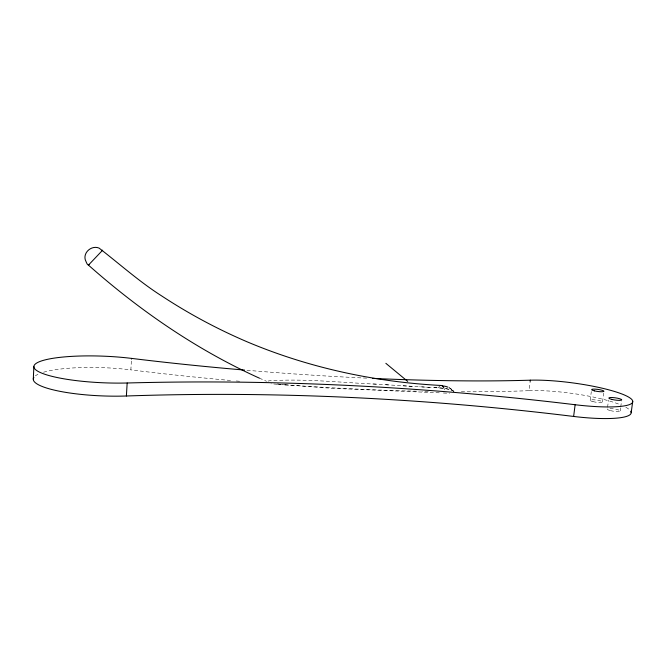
<?xml version="1.0" encoding="UTF-8"?>
<svg xmlns="http://www.w3.org/2000/svg" width="666" height="666" viewBox="0 0 666 666"><rect width="100%" height="100%" fill="white"/><g stroke="black" fill="none" stroke-linecap="round" stroke-linejoin="round"><path stroke-width="0.5" stroke-dasharray="3.33 2.5" d="M43.531 372.227A69.922 14.119 2.2 0 1 130.852 369.863L131.452 359.823M461.33 391.783A407.292 54.229 4.6 0 0 529.079 390.676L530.094 382.159M590.184 400.349L591.316 391.583M602.53 401.948L603.679 393.165M607.583 407.201L608.524 400.124M620.212 410.914L620.612 407.867M620.754 406.859L621.569 400.774M439.277 392.815L332.351 388.32L282.675 384.623M443.356 393.015L445.404 393.115A12.354 2.356 6.4 0 0 449.608 393.14M443.048 388.236L433.233 387.554M453.904 391.292A12.354 2.356 6.4 0 0 438.419 387.82L419.289 386.78M429.77 387.362L384.498 384.673M403.088 385.822L412.271 386.372M376.115 384.149C340.493 382.584 304.703 378.421 269.056 380.835A9.84 1.956 4.4 0 0 268.589 380.952L268.082 381.127A5.753 1.141 4.4 0 0 267.757 381.293M373.318 383.974L390.076 385.023M282.809 384.64L288.411 385.248M280.819 384.407L276.54 383.841M277.597 383.991L281.868 384.54M445.787 388.644L450.857 389.818L453.971 391.367L448.876 387.537M259.332 378.105L266.55 381.302M35.415 375.84A69.922 14.119 2.2 0 1 37.945 374.317M428.263 391.425A407.292 54.229 4.6 0 1 421.969 391.3M416.883 391.183A407.292 54.229 4.6 0 1 271.004 383.799M239.577 381.26A407.292 54.229 4.6 0 1 234.524 380.819M230.494 380.461A407.292 54.229 4.6 0 1 130.852 369.863M366.666 378.146A407.8 51.032 4.6 0 1 246.545 370.246M529.079 390.676A61.522 11.33 7.8 0 1 620.029 404.595M625.824 407.267A61.522 11.33 7.8 0 1 630.153 410.439M444.297 388.936A18.598 5.536 -87.7 0 1 444.613 389.851M438.419 387.82A18.598 5.536 -87.7 0 1 439.718 386.13M449.184 387.729A18.54 17.374 -49.8 0 1 453.638 391.059M610.331 410.606A6.518 1.182 8.3 0 0 620.212 411.03A6.518 1.182 8.3 0 0 610.755 408.591A6.518 1.182 8.3 0 0 610.331 410.606M592.981 401.623A6.235 1.099 8 0 0 602.53 402.056A6.235 1.099 8 0 0 593.572 399.783A6.235 1.099 8 0 0 592.981 401.623"/><path stroke-width="1" d="M33.3 379.087L33.866 366.541M630.727 411.205A61.522 11.33 7.8 0 1 573.634 416.45C425.366 398.251 275.716 390.825 126.39 395.995L127.164 382.992A70.047 13.303 2.4 0 1 33.908 366.208A70.047 13.303 2.4 0 1 131.535 358.391A407.8 51.032 4.6 0 0 244.522 370.071M131.493 359.107L131.535 358.391M530.178 381.501L530.327 380.186A61.622 10.673 7.7 0 1 627.88 396.67A61.622 10.673 7.7 0 1 575.124 404.728C426.59 386.763 276.756 378.946 127.164 382.992M573.634 416.45L575.124 404.728M631.185 412.679L632.7 401.49M441.208 385.481C374.558 382.001 308.341 367.715 246.811 341.675C217.174 328.979 188.686 313.686 161.746 295.97C139.494 281.826 119.813 264.111 99.076 248.102C91.875 244.988 83.017 252.239 85.298 259.898C85.931 260.856 87.504 266.75 88.994 264.469M102.239 250.558L102.631 250.191L88.478 265.085M259.332 378.105L257.526 377.314C195.704 349.076 139.219 310.106 88.445 265.11M385.855 363.32L407.7 381.393M530.327 380.186A407.8 51.032 4.6 0 1 372.694 378.421M126.39 395.995A69.922 14.119 2.2 0 1 33.874 377.422M440.617 385.581A18.598 5.536 -87.7 0 1 443.956 388.12M442.399 385.93A18.54 17.374 -49.8 0 1 447.91 387.146M611.813 399.417A6.527 1.116 8.1 0 0 621.711 399.875A6.527 1.116 8.1 0 0 612.221 397.527A6.527 1.116 8.1 0 0 611.813 399.417M594.38 390.859A6.244 1.041 7.8 0 0 603.937 391.317A6.244 1.041 7.8 0 0 594.954 389.127A6.244 1.041 7.8 0 0 594.38 390.859"/></g></svg>
